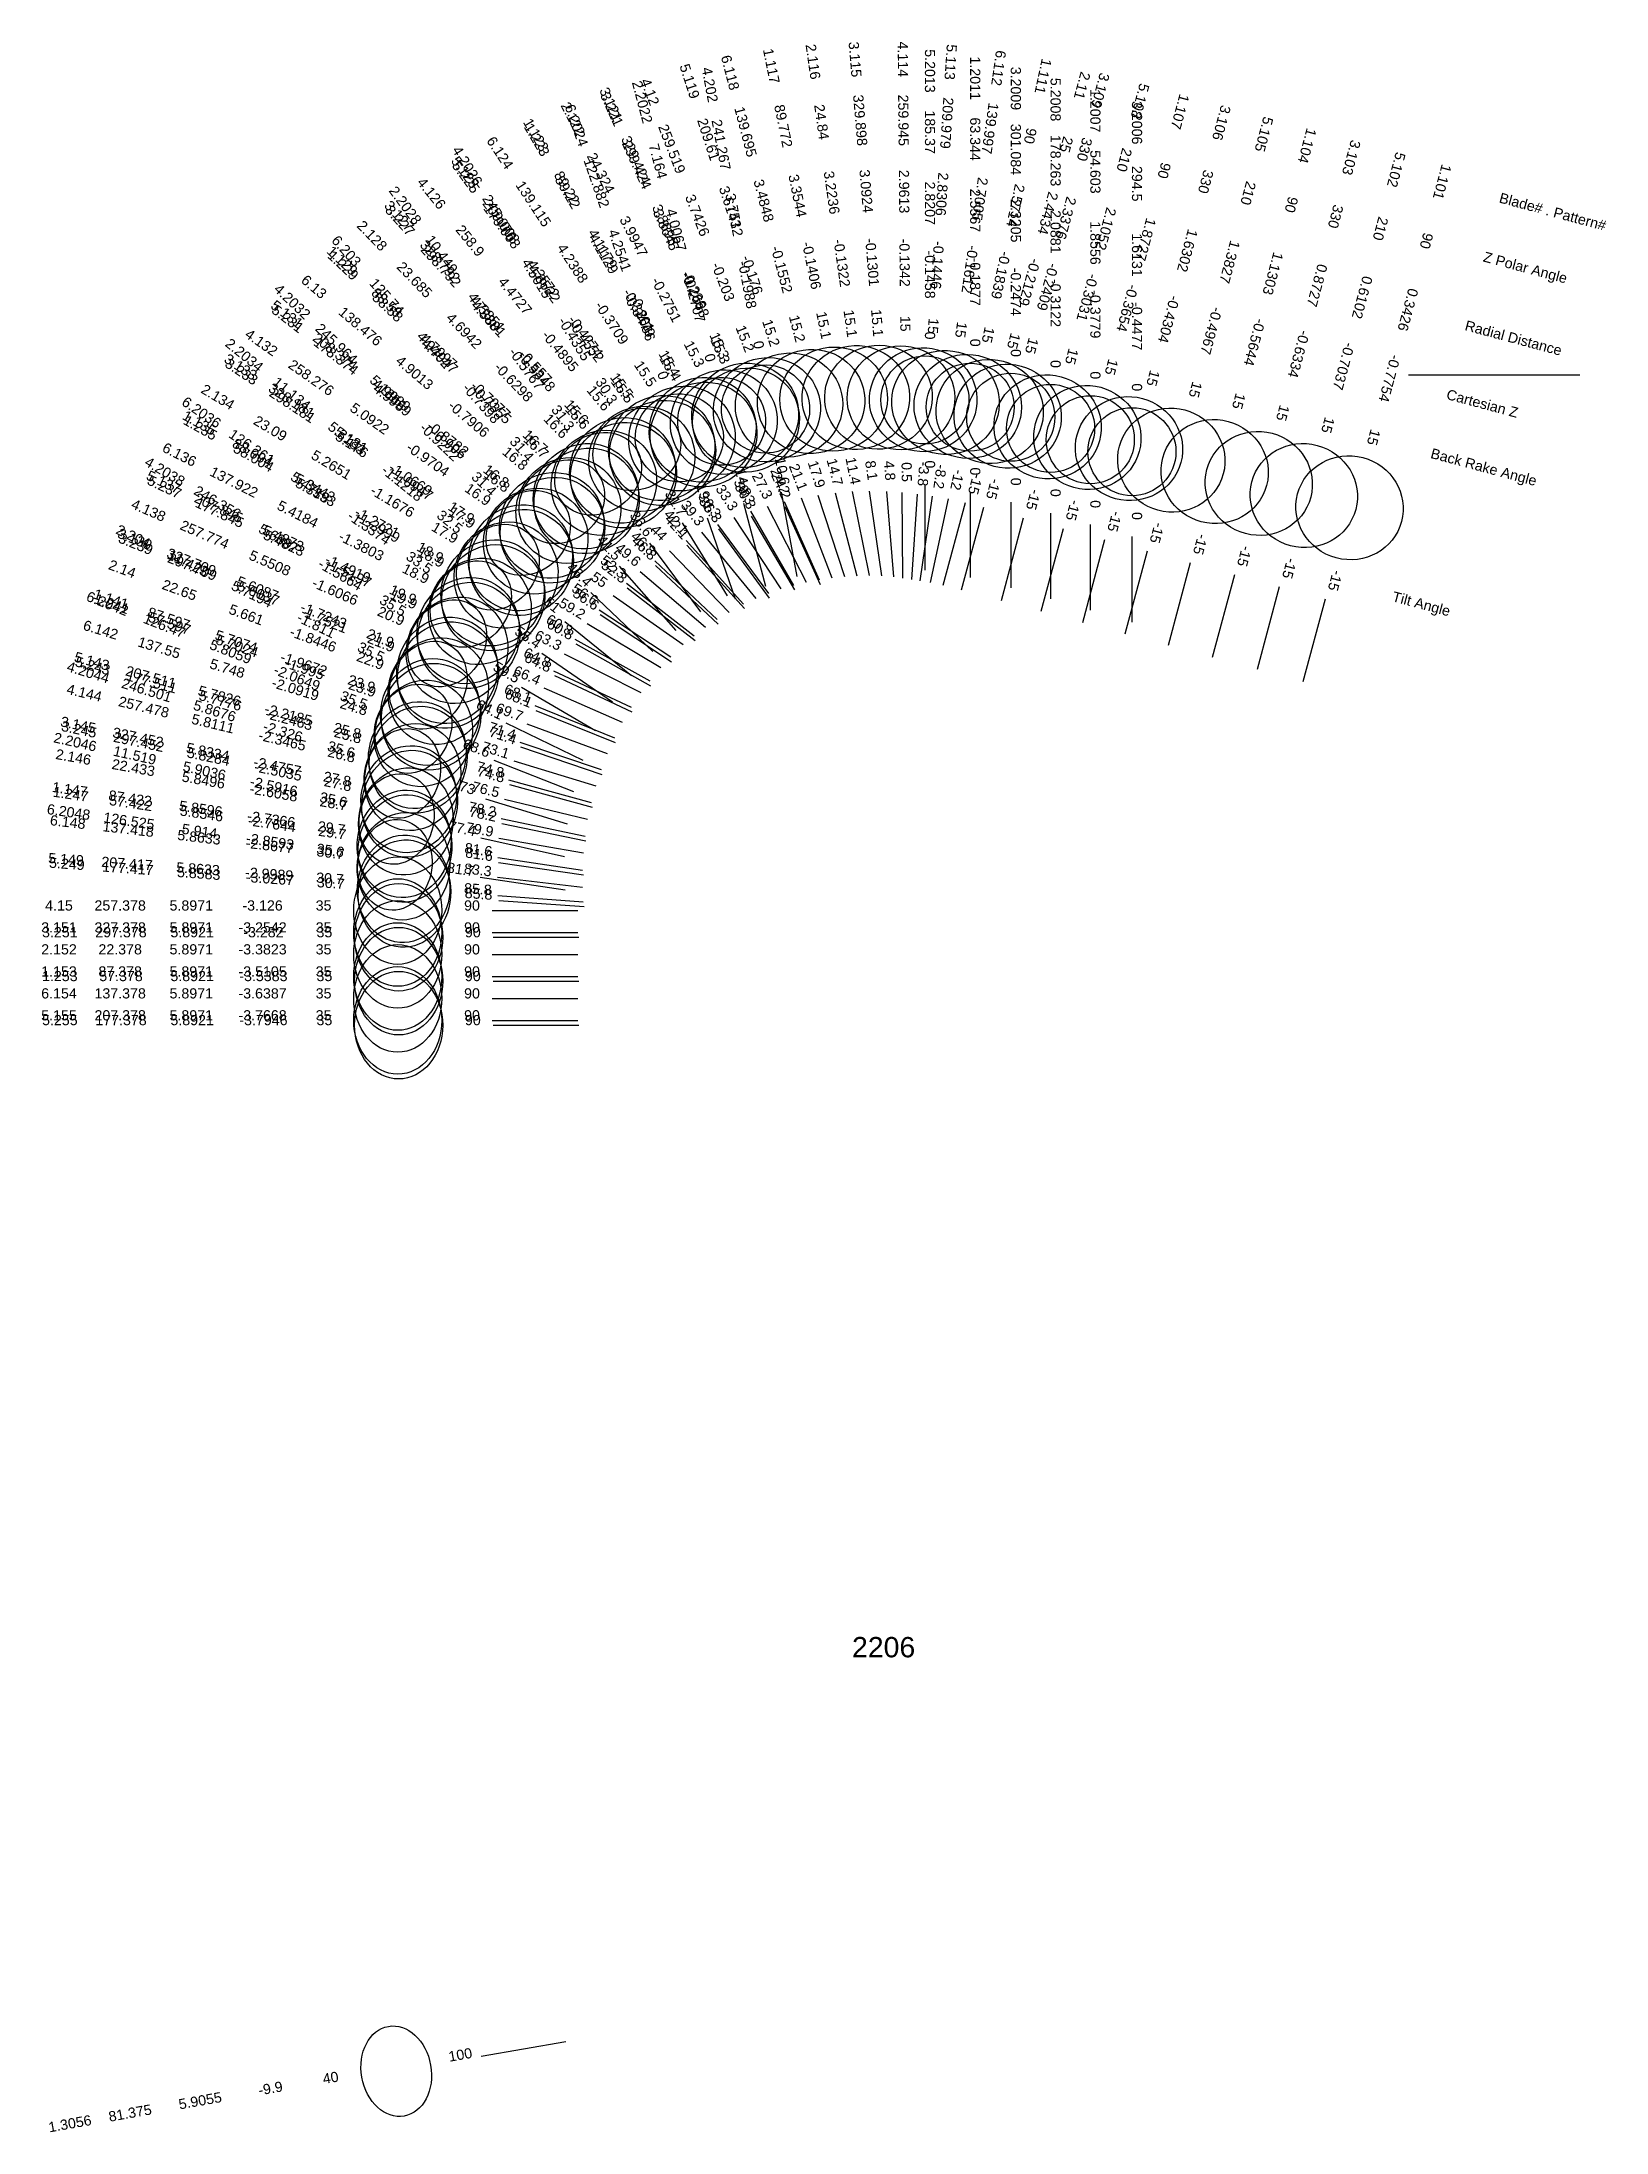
# Model space of a CAD drawing. Header units: inches. Extents: x 28 to 37.2, y 7.7 to 19.9.
import ezdxf
from ezdxf.enums import TextEntityAlignment as Align

# ---------------------------------------------------------------- set-up
doc = ezdxf.new("R2010")
doc.units = ezdxf.units.IN
doc.header["$MEASUREMENT"] = 0
for name, color, linetype, true_color in [('Blade_1', 30, 'Continuous', 0xff7f00), ('Blade_2', 7, 'Continuous', 0xcccc00), ('Blade_3', 7, 'Continuous', 0x00cc00), ('Blade_4', 7, 'Continuous', 0x00cccc), ('Blade_5', 7, 'Continuous', 0x0066cc), ('Blade_6', 190, 'Continuous', 0x7f00ff)]:
    doc.layers.add(name, color=color, linetype=linetype, true_color=true_color)
doc.styles.get("Standard").update_dxf_attribs({"font": 'arial.ttf'})

msp = doc.modelspace()

# ---------------------------------------------------------------- linework, layer by layer
msp.add_line((36, 18), (37, 18))
at = {"layer": 'Blade_1'}
for p, q in [((32.161, 17.204), (32.413, 16.772)), ((32.755, 17.319), (32.854, 16.829)), ((33.314, 17.277), (33.21, 16.788)), ((33.443, 17.318), (33.443, 16.818)), ((32.166, 17.176), (32.418, 16.745)), ((33.985, 17.102), (33.855, 16.619)), ((34.144, 17.128), (34.144, 16.628)), ((31.602, 16.915), (31.967, 16.573)), ((31.607, 16.887), (31.972, 16.545)), ((34.727, 16.903), (34.598, 16.42)), ((35.515, 16.692), (35.385, 16.209)), ((31.137, 16.458), (31.573, 16.214)), ((31.142, 16.431), (31.578, 16.186)), ((30.815, 15.857), (31.289, 15.697)), ((30.82, 15.829), (31.294, 15.669)), ((30.686, 15.183), (31.181, 15.11)), ((30.691, 15.155), (31.186, 15.082)), ((30.654, 14.489), (31.154, 14.489)), ((30.659, 14.462), (31.159, 14.462)), ((30.59, 8.187), (31.083, 8.274))]:
    msp.add_line(p, q, dxfattribs=at)
for centre, major_axis, ratio in [((32.646, 17.859), (0.308, 0.062), 0.96541), ((33.429, 17.816), (0.307, -0.065), 0.965926), ((33.443, 17.812), (0.257, 0), 1), ((31.882, 17.68), (0.271, 0.159), 0.964104), ((31.887, 17.652), (0.271, 0.159), 0.964104), ((34.127, 17.635), (0.303, -0.081), 0.965926), ((34.144, 17.622), (0.257, 0), 1), ((34.87, 17.436), (0.303, -0.081), 0.965926), ((31.2, 17.292), (0.215, 0.229), 0.957824), ((31.205, 17.265), (0.215, 0.229), 0.957824), ((35.657, 17.225), (0.303, -0.081), 0.965926), ((30.656, 16.728), (0.153, 0.274), 0.94611), ((30.661, 16.7), (0.153, 0.274), 0.94611), ((30.293, 16.033), (0.1, 0.298), 0.914606), ((30.298, 16.005), (0.1, 0.298), 0.914606), ((30.14, 15.263), (0.046, 0.311), 0.868547), ((30.145, 15.236), (0.046, 0.311), 0.868547), ((30.103, 14.489), (0, 0.314), 0.819152), ((30.108, 14.462), (0, 0.314), 0.819152), ((30.094, 8.1), (-0.046, 0.262), 0.766045)]:
    msp.add_ellipse(centre, major_axis=major_axis, ratio=ratio, dxfattribs=at)
at = {"layer": 'Blade_2'}
for p, q in [((32.12, 17.251), (32.248, 16.768)), ((32.258, 17.235), (32.487, 16.79)), ((32.854, 17.322), (32.925, 16.827)), ((33.414, 17.254), (33.284, 16.771)), ((31.572, 17.019), (31.869, 16.617)), ((31.689, 16.974), (32.036, 16.614)), ((31.078, 16.561), (31.466, 16.246)), ((31.208, 16.55), (31.638, 16.293)), ((30.734, 15.969), (31.183, 15.751)), ((30.856, 15.964), (31.325, 15.791)), ((30.588, 15.299), (31.076, 15.19)), ((30.693, 15.297), (31.186, 15.21)), ((30.654, 14.618), (31.154, 14.618))]:
    msp.add_line(p, q, dxfattribs=at)
for centre, major_axis, ratio in [((32.776, 17.868), (0.311, 0.044), 0.965566), ((32.005, 17.725), (0.279, 0.144), 0.964355), ((33.557, 17.787), (0.303, -0.081), 0.965926), ((31.993, 17.729), (0.248, 0.066), 1), ((31.306, 17.37), (0.226, 0.218), 0.9581), ((31.272, 17.423), (0.214, 0.158), 0.854348), ((30.735, 16.832), (0.161, 0.27), 0.951571), ((30.687, 16.878), (0.167, 0.207), 0.843851), ((30.339, 16.155), (0.109, 0.295), 0.921389), ((30.281, 16.189), (0.116, 0.239), 0.814033), ((30.15, 15.394), (0.055, 0.309), 0.876847), ((30.096, 15.408), (0.058, 0.26), 0.813493), ((30.103, 14.618), (0, 0.314), 0.819152)]:
    msp.add_ellipse(centre, major_axis=major_axis, ratio=ratio, dxfattribs=at)
at = {"layer": 'Blade_3'}
for p, q in [((32.357, 17.261), (32.562, 16.805)), ((32.362, 17.233), (32.567, 16.777)), ((32.954, 17.32), (32.996, 16.822)), ((33.52, 17.226), (33.39, 16.743)), ((33.68, 17.258), (33.68, 16.758)), ((31.785, 17.034), (32.121, 16.663)), ((31.79, 17.006), (32.126, 16.636)), ((34.227, 17.037), (34.098, 16.554)), ((34.387, 17.058), (34.387, 16.558)), ((34.985, 16.834), (34.855, 16.351)), ((31.279, 16.629), (31.696, 16.354)), ((31.284, 16.601), (31.701, 16.326)), ((30.903, 16.07), (31.367, 15.883)), ((30.908, 16.042), (31.372, 15.855)), ((30.706, 15.411), (31.196, 15.309)), ((30.711, 15.383), (31.201, 15.281)), ((30.654, 14.746), (31.154, 14.746)), ((30.659, 14.718), (31.159, 14.718))]:
    msp.add_line(p, q, dxfattribs=at)
for centre, major_axis, ratio in [((32.908, 17.87), (0.313, 0.026), 0.965698), ((32.13, 17.764), (0.286, 0.129), 0.964596), ((32.135, 17.736), (0.286, 0.129), 0.964596), ((33.662, 17.759), (0.303, -0.081), 0.965926), ((33.68, 17.753), (0.257, 0), 1), ((34.37, 17.57), (0.303, -0.081), 0.965926), ((31.415, 17.443), (0.233, 0.211), 0.963027), ((31.42, 17.415), (0.233, 0.211), 0.963027), ((34.387, 17.552), (0.257, 0), 1), ((35.127, 17.367), (0.303, -0.081), 0.965926), ((30.819, 16.933), (0.173, 0.262), 0.95182), ((30.824, 16.905), (0.173, 0.262), 0.95182), ((30.391, 16.276), (0.117, 0.291), 0.927914), ((30.396, 16.248), (0.117, 0.291), 0.927914), ((30.167, 15.524), (0.064, 0.307), 0.884902), ((30.172, 15.497), (0.064, 0.307), 0.884902), ((30.103, 14.746), (0, 0.314), 0.819152), ((30.108, 14.718), (0, 0.314), 0.819152)]:
    msp.add_ellipse(centre, major_axis=major_axis, ratio=ratio, dxfattribs=at)
at = {"layer": 'Blade_4'}
for p, q in [((32.34, 17.315), (32.432, 16.824)), ((32.456, 17.282), (32.636, 16.816)), ((33.044, 17.314), (33.048, 16.814)), ((31.763, 17.136), (32.026, 16.711)), ((31.876, 17.083), (32.193, 16.696)), ((31.229, 16.731), (31.592, 16.386)), ((31.359, 16.713), (31.769, 16.426)), ((30.825, 16.178), (31.256, 15.925)), ((30.955, 16.173), (31.413, 15.973)), ((30.614, 15.527), (31.092, 15.381)), ((30.725, 15.524), (31.211, 15.407)), ((30.654, 14.874), (31.154, 14.874))]:
    msp.add_line(p, q, dxfattribs=at)
for centre, major_axis, ratio in [((32.257, 17.797), (0.293, 0.113), 0.964823), ((32.249, 17.801), (0.253, 0.047), 1), ((33.039, 17.866), (0.314, 0.003), 0.965803), ((31.527, 17.51), (0.243, 0.199), 0.963303), ((31.498, 17.565), (0.226, 0.14), 0.863674), ((30.908, 17.03), (0.18, 0.257), 0.957013), ((30.864, 17.078), (0.183, 0.193), 0.853379), ((30.449, 16.393), (0.125, 0.288), 0.934172), ((30.391, 16.434), (0.135, 0.229), 0.814339), ((30.189, 15.653), (0.074, 0.305), 0.892707), ((30.132, 15.674), (0.078, 0.254), 0.813604), ((30.103, 14.874), (0, 0.314), 0.819152)]:
    msp.add_ellipse(centre, major_axis=major_axis, ratio=ratio, dxfattribs=at)
at = {"layer": 'Blade_5'}
for p, q in [((33.179, 17.36), (33.179, 16.86)), ((32.555, 17.299), (32.709, 16.823)), ((33.133, 17.305), (33.1, 16.806)), ((31.969, 17.128), (32.266, 16.725)), ((31.974, 17.101), (32.271, 16.698)), ((33.752, 17.164), (33.623, 16.681)), ((33.912, 17.193), (33.912, 16.693)), ((34.475, 16.971), (34.345, 16.488)), ((31.437, 16.784), (31.833, 16.478)), ((31.442, 16.757), (31.838, 16.451)), ((35.247, 16.764), (35.118, 16.281)), ((31.012, 16.274), (31.464, 16.061)), ((31.017, 16.246), (31.469, 16.033)), ((30.749, 15.636), (31.232, 15.505)), ((30.754, 15.609), (31.237, 15.477)), ((30.687, 14.961), (31.185, 14.925)), ((30.692, 14.933), (31.19, 14.897)), ((30.654, 14.233), (31.154, 14.233)), ((30.659, 14.205), (31.159, 14.205))]:
    msp.add_line(p, q, dxfattribs=at)
for centre, major_axis, ratio in [((32.386, 17.824), (0.299, 0.096), 0.965037), ((33.169, 17.855), (0.313, -0.021), 0.965878), ((33.179, 17.854), (0.257, 0), 1), ((33.895, 17.697), (0.303, -0.081), 0.965926), ((33.912, 17.688), (0.257, 0), 1), ((31.643, 17.573), (0.253, 0.186), 0.963575), ((31.648, 17.545), (0.253, 0.186), 0.963575), ((34.617, 17.503), (0.303, -0.081), 0.965926), ((35.39, 17.296), (0.303, -0.081), 0.965926), ((31.001, 17.122), (0.192, 0.248), 0.957278), ((31.006, 17.094), (0.192, 0.248), 0.957278), ((30.513, 16.508), (0.133, 0.284), 0.940163), ((30.518, 16.48), (0.133, 0.284), 0.940163), ((30.217, 15.781), (0.083, 0.303), 0.900261), ((30.222, 15.754), (0.083, 0.303), 0.900261), ((30.137, 15.001), (0.023, 0.313), 0.859999), ((30.142, 14.973), (0.023, 0.313), 0.859999), ((30.103, 14.233), (0, 0.314), 0.819152), ((30.108, 14.205), (0, 0.314), 0.819152)]:
    msp.add_ellipse(centre, major_axis=major_axis, ratio=ratio, dxfattribs=at)
at = {"layer": 'Blade_6'}
for p, q in [((32.655, 17.311), (32.782, 16.828)), ((33.221, 17.293), (33.15, 16.798)), ((31.908, 17.166), (32.071, 16.694)), ((32.064, 17.168), (32.339, 16.751)), ((31.394, 16.883), (31.725, 16.509)), ((31.518, 16.852), (31.899, 16.527)), ((30.943, 16.377), (31.355, 16.093)), ((31.074, 16.372), (31.521, 16.147)), ((30.663, 15.751), (31.128, 15.569)), ((30.78, 15.747), (31.258, 15.602)), ((30.584, 15.068), (31.079, 14.995)), ((30.684, 15.068), (31.181, 15.01)), ((30.654, 14.361), (31.154, 14.361))]:
    msp.add_line(p, q, dxfattribs=at)
for centre, major_axis, ratio in [((32.515, 17.845), (0.304, 0.08), 0.965233), ((33.299, 17.839), (0.311, -0.045), 0.965919), ((31.761, 17.629), (0.262, 0.173), 0.963843), ((31.746, 17.633), (0.243, 0.084), 1), ((31.099, 17.209), (0.204, 0.239), 0.95755), ((31.06, 17.26), (0.199, 0.176), 0.853857), ((30.582, 16.62), (0.141, 0.28), 0.945883), ((30.529, 16.663), (0.151, 0.219), 0.834108), ((30.252, 15.908), (0.091, 0.3), 0.907562), ((30.194, 15.935), (0.097, 0.248), 0.813787), ((30.137, 15.132), (0.036, 0.312), 0.859999), ((30.086, 15.141), (0.038, 0.263), 0.813452), ((30.103, 14.361), (0, 0.314), 0.819152)]:
    msp.add_ellipse(centre, major_axis=major_axis, ratio=ratio, dxfattribs=at)

# ---------------------------------------------------------------- texts
for s, height, p in [('Blade# . Pattern#', 0.05937, (36.533, 19.036)), ('Z Polar Angle', 0.05937, (36.44, 18.692)), ('Radial Distance', 0.05937, (36.333, 18.291)), ('Cartesian Z', 0.05937, (36.225, 17.889)), ('Back Rake Angle', 0.05937, (36.133, 17.545)), ('Tilt Angle', 0.0594, (35.909, 16.709))]:
    msp.add_text(s, height=height, rotation=345).set_placement(p, align=Align.MIDDLE_LEFT)
msp.add_text('2206', height=0.1187).set_placement((32.938, 10.575), align=Align.MIDDLE_CENTER)
at = {"layer": 'Blade_1'}
for s, rotation, p in [('1.117', 281.4373, (32.254, 19.797)), ('1.2011', 270, (33.443, 19.732)), ('1.111', 258, (33.84, 19.749)), ('1.2007', 270, (34.144, 19.542)), ('89.772', 281.4373, (32.324, 19.447)), ('1.107', 255, (34.639, 19.544)), ('1.123', 300.3393, (30.884, 19.386)), ('1.223', 300.3393, (30.889, 19.358)), ('63.344', 270, (33.443, 19.376)), ('90', 258, (33.765, 19.401)), ('1.104', 255, (35.381, 19.345)), ('54.603', 270, (34.144, 19.185)), ('89.22', 300.3393, (31.064, 19.078)), ('59.22', 300.3393, (31.069, 19.051)), ('3.3544', 281.4373, (32.407, 19.04)), ('90', 255, (34.547, 19.2)), ('1.101', 255, (36.169, 19.134)), ('2.5567', 270, (33.443, 18.96)), ('2.5714', 258, (33.679, 18.994)), ('90', 255, (35.289, 19.001)), ('1.8727', 255, (34.439, 18.798)), ('4.1179', 300.3393, (31.274, 18.72)), ('4.1129', 300.3393, (31.279, 18.692)), ('1.8556', 270, (34.144, 18.77)), ('90', 255, (36.077, 18.79)), ('1.129', 316.8003, (29.759, 18.645)), ('1.229', 316.8003, (29.764, 18.618)), ('-0.1406', 281.4373, (32.489, 18.633)), ('-0.1877', 270, (33.443, 18.544)), ('-0.1839', 258, (33.593, 18.588)), ('1.1303', 255, (35.181, 18.599)), ('88.58', 316.8003, (30.019, 18.401)), ('58.58', 316.8003, (30.024, 18.374)), ('-0.3201', 300.3393, (31.484, 18.361)), ('-0.3479', 300.3393, (31.489, 18.333)), ('-0.3779', 270, (34.144, 18.354)), ('-0.3654', 255, (34.332, 18.397)), ('0.3426', 255, (35.969, 18.388)), ('15.1', 281.4373, (32.56, 18.284)), ('-0.5644', 255, (35.074, 18.198)), ('4.7997', 316.8003, (30.322, 18.117)), ('4.7947', 316.8003, (30.327, 18.089)), ('0', 270, (33.443, 18.188)), ('15', 258, (33.519, 18.239)), ('15.4', 300.3393, (31.663, 18.053)), ('15.4', 300.3393, (31.668, 18.026)), ('15', 255, (34.239, 18.053)), ('-0.7754', 255, (35.862, 17.987)), ('-0.7077', 316.8003, (30.625, 17.832)), ('0', 270, (34.144, 17.998)), ('-0.7355', 316.8003, (30.63, 17.805)), ('15', 255, (34.982, 17.854)), ('1.135', 330.7517, (28.931, 17.694)), ('1.235', 330.7517, (28.936, 17.666)), ('88.004', 330.7517, (29.242, 17.52)), ('58.004', 330.7517, (29.247, 17.492)), ('16.7', 316.8003, (30.885, 17.589)), ('16.7', 316.8003, (30.89, 17.561)), ('15', 255, (35.769, 17.643)), ('11.4', 281.4373, (32.731, 17.435)), ('0', 270, (33.443, 17.437)), ('5.3443', 330.7517, (29.605, 17.316)), ('5.3393', 330.7517, (29.61, 17.289)), ('30.3', 300.3393, (32.101, 17.306)), ('30.3', 300.3393, (32.106, 17.279)), ('-12', 258, (33.339, 17.393)), ('-1.2721', 330.7517, (29.967, 17.113)), ('-15', 255, (34.015, 17.217)), ('0', 270, (34.144, 17.246)), ('-1.2999', 330.7517, (29.972, 17.086)), ('18.9', 330.7517, (30.278, 16.939)), ('18.9', 330.7517, (30.283, 16.912)), ('46.8', 316.8003, (31.516, 16.996)), ('46.8', 316.8003, (31.521, 16.968)), ('-15', 255, (34.758, 17.018)), ('-15', 255, (35.545, 16.807)), ('1.141', 341.3826, (28.42, 16.664)), ('1.241', 341.3826, (28.425, 16.636)), ('87.597', 341.3826, (28.757, 16.55)), ('57.597', 341.3826, (28.762, 16.522)), ('60.8', 330.7517, (31.033, 16.516)), ('5.7074', 341.3826, (29.151, 16.417)), ('5.7024', 341.3826, (29.156, 16.39)), ('60.8', 330.7517, (31.038, 16.489)), ('-1.9672', 341.3826, (29.545, 16.285)), ('-1.995', 341.3826, (29.55, 16.257)), ('23.9', 341.3826, (29.882, 16.171)), ('23.9', 341.3826, (29.887, 16.143)), ('71.4', 341.3826, (30.703, 15.895)), ('71.4', 341.3826, (30.708, 15.867)), ('1.147', 351.6112, (28.185, 15.552)), ('1.247', 351.6112, (28.19, 15.524)), ('87.422', 351.6112, (28.537, 15.5)), ('57.422', 351.6112, (28.542, 15.472)), ('5.8596', 351.6112, (28.949, 15.439)), ('5.8546', 351.6112, (28.954, 15.411)), ('-2.7366', 351.6112, (29.36, 15.378)), ('-2.7644', 351.6112, (29.365, 15.351)), ('29.7', 351.6112, (29.712, 15.327)), ('29.7', 351.6112, (29.717, 15.299)), ('81.6', 351.6112, (30.569, 15.2)), ('81.6', 351.6112, (30.574, 15.173)), ('1.153', 360, (28.126, 14.489)), ('1.253', 360, (28.131, 14.462)), ('87.378', 360, (28.483, 14.489)), ('57.378', 360, (28.488, 14.462)), ('5.8971', 360, (28.898, 14.489)), ('5.8921', 360, (28.903, 14.462)), ('-3.5105', 360, (29.314, 14.489)), ('-3.5383', 360, (29.319, 14.462)), ('35', 360, (29.67, 14.489)), ('35', 360, (29.675, 14.462)), ('90', 360, (30.536, 14.489)), ('90', 360, (30.541, 14.462)), ('100', 10, (30.473, 8.167)), ('40', 10, (29.716, 8.033)), ('5.9055', 10, (28.955, 7.899)), ('-9.9', 10, (29.365, 7.971)), ('1.3056', 10, (28.195, 7.765)), ('81.375', 10, (28.546, 7.827))]:
    msp.add_text(s, height=0.0594, rotation=rotation, dxfattribs=at).set_placement(p, align=Align.CENTER)
at = {"layer": 'Blade_2'}
for s, rotation, p in [('2.116', 278.1382, (32.497, 19.824)), ('2.11', 255, (34.068, 19.696)), ('2.2022', 284.85, (31.501, 19.585)), ('2.122', 297.291, (31.099, 19.481)), ('24.84', 278.1382, (32.547, 19.472)), ('24.324', 297.291, (31.262, 19.165)), ('7.164', 284.85, (31.593, 19.24)), ('25', 255, (33.976, 19.352)), ('3.2236', 278.1382, (32.606, 19.06)), ('2.2028', 306.5504, (30.123, 18.972)), ('2.4434', 255, (33.868, 18.951)), ('3.9947', 297.291, (31.453, 18.795)), ('4.0067', 284.85, (31.699, 18.839)), ('2.128', 314.0138, (29.932, 18.792)), ('10.449', 306.5504, (30.335, 18.686)), ('-0.1322', 278.1382, (32.665, 18.649)), ('-0.2129', 255, (33.761, 18.549)), ('23.685', 314.0138, (30.18, 18.535)), ('-0.2751', 297.291, (31.644, 18.426)), ('-0.2707', 284.85, (31.806, 18.437)), ('4.7283', 306.5504, (30.583, 18.352)), ('4.6942', 314.0138, (30.469, 18.237)), ('15.1', 278.1382, (32.715, 18.296)), ('2.2034', 320.9725, (29.189, 18.093)), ('15.3', 297.291, (31.807, 18.109)), ('15', 255, (33.669, 18.205)), ('-0.5767', 306.5504, (30.83, 18.019)), ('0', 284.85, (31.897, 18.093)), ('2.134', 329.1588, (29.038, 17.846)), ('11.134', 320.9725, (29.465, 17.868)), ('-0.6298', 314.0138, (30.758, 17.938)), ('31.3', 306.5504, (31.043, 17.732)), ('23.09', 329.1588, (29.344, 17.663)), ('5.3133', 320.9725, (29.788, 17.607)), ('16.6', 314.0138, (31.005, 17.681)), ('5.2651', 329.1588, (29.701, 17.45)), ('-1.1218', 320.9725, (30.111, 17.345)), ('14.8', 284.85, (32.09, 17.366)), ('8.1', 278.1382, (32.838, 17.439)), ('-1.1676', 329.1588, (30.057, 17.237)), ('27.3', 297.291, (32.204, 17.34)), ('-15', 255, (33.445, 17.369)), ('32.5', 320.9725, (30.388, 17.12)), ('36.6', 306.5504, (31.501, 17.114)), ('2.204', 334.1103, (28.546, 17.031)), ('17.9', 329.1588, (30.363, 17.054)), ('44', 314.0138, (31.606, 17.059)), ('11.423', 334.1103, (28.866, 16.875)), ('2.14', 339.7215, (28.485, 16.84)), ('22.65', 339.7215, (28.819, 16.717)), ('5.7194', 334.1103, (29.24, 16.694)), ('5.661', 339.7215, (29.209, 16.573)), ('-1.811', 334.1103, (29.614, 16.513)), ('51', 320.9725, (30.986, 16.636)), ('59.2', 329.1588, (31.106, 16.611)), ('-1.8446', 339.7215, (29.599, 16.429)), ('22.9', 339.7215, (29.933, 16.305)), ('35.5', 334.1103, (29.934, 16.357)), ('64.1', 334.1103, (30.627, 16.021)), ('69.7', 339.7215, (30.745, 16.005)), ('2.2046', 347.4007, (28.214, 15.829)), ('2.146', 349.8875, (28.205, 15.741)), ('22.433', 349.8875, (28.555, 15.679)), ('11.519', 347.4007, (28.562, 15.751)), ('5.9036', 347.4007, (28.968, 15.661)), ('5.8496', 349.8875, (28.964, 15.606)), ('-2.5916', 347.4007, (29.373, 15.57)), ('-2.6058', 349.8875, (29.374, 15.533)), ('35.6', 347.4007, (29.721, 15.492)), ('28.7', 349.8875, (29.724, 15.47)), ('77.4', 347.4007, (30.472, 15.324)), ('79.9', 349.8875, (30.576, 15.318)), ('2.152', 360, (28.126, 14.618)), ('22.378', 360, (28.483, 14.618)), ('5.8971', 360, (28.898, 14.618)), ('-3.3823', 360, (29.314, 14.618)), ('35', 360, (29.67, 14.618)), ('90', 360, (30.536, 14.618))]:
    msp.add_text(s, height=0.0594, rotation=rotation, dxfattribs=at).set_placement(p, align=Align.CENTER)
at = {"layer": 'Blade_3'}
for s, rotation, p in [('3.115', 274.796, (32.742, 19.839)), ('3.2009', 270, (33.68, 19.672)), ('3.121', 294.203, (31.32, 19.567)), ('3.221', 294.203, (31.325, 19.539)), ('3.109', 255, (34.174, 19.668)), ('329.898', 274.796, (32.772, 19.484)), ('3.2006', 270, (34.387, 19.472)), ('3.106', 255, (34.881, 19.479)), ('301.084', 270, (33.68, 19.316)), ('329.424', 294.203, (31.466, 19.242)), ('299.424', 294.203, (31.471, 19.214)), ('330', 255, (34.082, 19.324)), ('3.103', 255, (35.639, 19.276)), ('3.0924', 274.796, (32.807, 19.07)), ('294.5', 270, (34.387, 19.116)), ('330', 255, (34.789, 19.135)), ('2.3376', 255, (33.974, 18.923)), ('3.127', 312.1497, (30.089, 18.908)), ('3.227', 312.1497, (30.094, 18.881)), ('3.8695', 294.203, (31.637, 18.863)), ('3.8645', 294.203, (31.642, 18.835)), ('2.3205', 270, (33.68, 18.9)), ('330', 255, (35.547, 18.932)), ('-0.1301', 274.796, (32.842, 18.656)), ('1.6131', 270, (34.387, 18.7)), ('1.6302', 255, (34.682, 18.733)), ('328.792', 312.1497, (30.328, 18.644)), ('298.792', 312.1497, (30.333, 18.616)), ('-0.2638', 294.203, (31.812, 18.456)), ('-0.236', 294.203, (31.807, 18.484)), ('-0.2474', 270, (33.68, 18.485)), ('-0.2409', 255, (33.867, 18.521)), ('0.8727', 255, (35.439, 18.53)), ('4.5851', 312.1497, (30.606, 18.336)), ('-0.4304', 255, (34.574, 18.332)), ('4.5801', 312.1497, (30.611, 18.308)), ('15.1', 274.796, (32.871, 18.301)), ('-0.4477', 270, (34.387, 18.284)), ('15.3', 294.203, (31.953, 18.159)), ('15.3', 294.203, (31.958, 18.131)), ('15', 255, (33.774, 18.177)), ('-0.6334', 255, (35.332, 18.129)), ('3.133', 326.5674, (29.17, 18.022)), ('3.233', 326.5674, (29.175, 17.994)), ('-0.5848', 312.1497, (30.89, 18)), ('-0.557', 312.1497, (30.885, 18.028)), ('0', 270, (33.68, 18.128)), ('328.181', 326.5674, (29.467, 17.826)), ('0', 270, (34.387, 17.928)), ('15', 255, (34.482, 17.988)), ('298.181', 326.5674, (29.472, 17.798)), ('15.6', 312.1497, (31.124, 17.764)), ('15.6', 312.1497, (31.129, 17.736)), ('15', 255, (35.239, 17.785)), ('5.181', 326.5674, (29.814, 17.597)), ('5.176', 326.5674, (29.819, 17.569)), ('-1.0669', 326.5674, (30.161, 17.368)), ('24.2', 294.203, (32.308, 17.369)), ('4.8', 274.796, (32.944, 17.439)), ('-1.0947', 326.5674, (30.166, 17.34)), ('24.2', 294.203, (32.313, 17.342)), ('-15', 255, (33.55, 17.341)), ('0', 270, (33.68, 17.377)), ('17.9', 326.5674, (30.458, 17.172)), ('17.9', 326.5674, (30.463, 17.144)), ('3.139', 338.0736, (28.558, 17.014)), ('42.1', 312.1497, (31.705, 17.122)), ('42.1', 312.1497, (31.71, 17.094)), ('-15', 255, (34.258, 17.152)), ('0', 270, (34.387, 17.177)), ('3.239', 338.0736, (28.563, 16.986)), ('327.709', 338.0736, (28.888, 16.881)), ('297.709', 338.0736, (28.893, 16.853)), ('-15', 255, (35.015, 16.949)), ('5.6087', 338.0736, (29.274, 16.726)), ('5.6037', 338.0736, (29.279, 16.698)), ('56.6', 326.5674, (31.18, 16.695)), ('56.6', 326.5674, (31.185, 16.667)), ('-1.7243', 338.0736, (29.659, 16.57)), ('-1.7521', 338.0736, (29.664, 16.543)), ('21.9', 338.0736, (29.99, 16.437)), ('21.9', 338.0736, (29.995, 16.41)), ('68.1', 338.0736, (30.793, 16.114)), ('68.1', 338.0736, (30.798, 16.086)), ('3.145', 348.1705, (28.232, 15.929)), ('3.245', 348.1705, (28.237, 15.902)), ('327.452', 348.1705, (28.581, 15.856)), ('297.452', 348.1705, (28.586, 15.829)), ('5.8334', 348.1705, (28.988, 15.771)), ('5.8284', 348.1705, (28.993, 15.743)), ('-2.4757', 348.1705, (29.394, 15.686)), ('-2.5035', 348.1705, (29.399, 15.658)), ('27.8', 348.1705, (29.743, 15.613)), ('27.8', 348.1705, (29.748, 15.585)), ('78.2', 348.1705, (30.59, 15.436)), ('78.2', 348.1705, (30.595, 15.408)), ('3.151', 360, (28.126, 14.746)), ('3.251', 360, (28.131, 14.718)), ('327.378', 360, (28.483, 14.746)), ('297.378', 360, (28.488, 14.718)), ('5.8971', 360, (28.898, 14.746)), ('5.8921', 360, (28.903, 14.718)), ('-3.2542', 360, (29.314, 14.746)), ('-3.282', 360, (29.319, 14.718)), ('35', 360, (29.67, 14.746)), ('35', 360, (29.675, 14.718)), ('90', 360, (30.536, 14.746)), ('90', 360, (30.541, 14.718))]:
    msp.add_text(s, height=0.0594, rotation=rotation, dxfattribs=at).set_placement(p, align=Align.CENTER)
at = {"layer": 'Blade_4'}
for s, rotation, p in [('4.114', 270.5234, (33.021, 19.842)), ('4.202', 280.61, (31.895, 19.688)), ('4.12', 291.0788, (31.547, 19.641)), ('259.945', 270.5234, (33.024, 19.486)), ('259.519', 291.0788, (31.675, 19.309)), ('241.267', 280.61, (31.961, 19.338)), ('4.2026', 301.7306, (30.484, 19.205)), ('2.9613', 270.5234, (33.028, 19.07)), ('4.126', 309.253, (30.277, 19.041)), ('245.076', 301.7306, (30.672, 18.902)), ('3.7426', 291.0788, (31.824, 18.921)), ('3.7512', 280.61, (32.037, 18.929)), ('258.9', 309.253, (30.502, 18.765)), ('-0.1342', 270.5234, (33.031, 18.655)), ('4.4727', 309.253, (30.765, 18.443)), ('4.5015', 301.7306, (30.89, 18.548)), ('-0.203', 291.0788, (31.974, 18.533)), ('-0.1988', 280.61, (32.114, 18.521)), ('4.2032', 316.4392, (29.467, 18.407)), ('-0.4355', 301.7306, (31.109, 18.195)), ('15', 270.5234, (33.035, 18.299)), ('4.132', 324.953, (29.29, 18.165)), ('245.964', 316.4392, (29.725, 18.161)), ('-0.4895', 309.253, (31.028, 18.121)), ('15.2', 291.0788, (32.102, 18.201)), ('0', 280.61, (32.18, 18.17)), ('258.276', 324.953, (29.581, 17.96)), ('5.1356', 316.4392, (30.026, 17.875)), ('30.3', 301.7306, (31.296, 17.892)), ('5.0922', 324.953, (29.922, 17.721)), ('15.6', 309.253, (31.253, 17.846)), ('-0.9222', 316.4392, (30.327, 17.588)), ('-0.9704', 324.953, (30.262, 17.483)), ('4.2038', 329.5386, (28.729, 17.411)), ('10.6', 280.61, (32.318, 17.432)), ('21.1', 291.0788, (32.413, 17.393)), ('0.5', 270.5234, (33.043, 17.433)), ('246.356', 329.5386, (29.036, 17.231)), ('16.9', 324.953, (30.554, 17.278)), ('31.4', 316.4392, (30.586, 17.343)), ('31.7', 301.7306, (31.701, 17.237)), ('4.138', 336.4488, (28.637, 17.183)), ('39.3', 309.253, (31.801, 17.175)), ('257.774', 336.4488, (28.964, 17.041)), ('5.6087', 329.5386, (29.394, 17.02)), ('5.5508', 336.4488, (29.345, 16.875)), ('-1.5664', 329.5386, (29.753, 16.809)), ('46.4', 316.4392, (31.143, 16.813)), ('55', 324.953, (31.262, 16.781)), ('-1.6066', 336.4488, (29.726, 16.709)), ('20.9', 336.4488, (30.052, 16.566)), ('35.5', 329.5386, (30.06, 16.629)), ('4.2044', 343.0471, (28.288, 16.236)), ('246.501', 343.0471, (28.629, 16.132)), ('59.5', 329.5386, (30.723, 16.239)), ('66.4', 336.4488, (30.846, 16.22)), ('4.144', 346.461, (28.267, 16.116)), ('257.478', 346.461, (28.614, 16.033)), ('5.8111', 346.461, (29.018, 15.936)), ('5.8676', 343.0471, (29.026, 16.011)), ('-2.3465', 346.461, (29.422, 15.838)), ('-2.326', 343.0471, (29.424, 15.89)), ('35.6', 343.0471, (29.764, 15.786)), ('26.8', 346.461, (29.768, 15.755)), ('73', 343.0471, (30.5, 15.562)), ('76.5', 346.461, (30.61, 15.552)), ('4.15', 360, (28.126, 14.874)), ('257.378', 360, (28.483, 14.874)), ('5.8971', 360, (28.898, 14.874)), ('-3.126', 360, (29.314, 14.874)), ('35', 360, (29.67, 14.874)), ('90', 360, (30.536, 14.874))]:
    msp.add_text(s, height=0.0594, rotation=rotation, dxfattribs=at).set_placement(p, align=Align.CENTER)
at = {"layer": 'Blade_5'}
for s, rotation, p in [('5.2013', 270, (33.179, 19.774)), ('5.113', 266.2013, (33.3, 19.828)), ('5.119', 287.8971, (31.778, 19.705)), ('5.2008', 270, (33.912, 19.607)), ('5.108', 255, (34.406, 19.606)), ('185.37', 270, (33.179, 19.417)), ('209.979', 266.2013, (33.277, 19.472)), ('209.61', 287.8971, (31.888, 19.366)), ('5.105', 255, (35.129, 19.412)), ('5.125', 306.3218, (30.472, 19.165)), ('178.263', 270, (33.912, 19.251)), ('210', 255, (34.314, 19.262)), ('5.102', 255, (35.901, 19.205)), ('5.225', 306.3218, (30.477, 19.137)), ('2.8306', 266.2013, (33.249, 19.057)), ('3.6143', 287.8971, (32.015, 18.97)), ('2.8207', 270, (33.179, 19.002)), ('210', 255, (35.037, 19.068)), ('209.008', 306.3218, (30.683, 18.878)), ('179.008', 306.3218, (30.688, 18.85)), ('2.0881', 270, (33.912, 18.835)), ('2.1052', 255, (34.207, 18.86)), ('210', 255, (35.809, 18.861)), ('-0.176', 287.8971, (32.143, 18.575)), ('-0.1458', 270, (33.179, 18.586)), ('-0.1446', 266.2013, (33.222, 18.643)), ('1.3827', 255, (34.929, 18.667)), ('4.3572', 306.3218, (30.929, 18.543)), ('4.3522', 306.3218, (30.934, 18.515)), ('-0.3122', 270, (33.912, 18.42)), ('-0.3031', 255, (34.099, 18.459)), ('0.6102', 255, (35.702, 18.46)), ('5.131', 322.271, (29.438, 18.331)), ('5.231', 322.271, (29.443, 18.304)), ('-0.4274', 306.3218, (31.175, 18.208)), ('-0.4552', 306.3218, (31.18, 18.181)), ('15.2', 287.8971, (32.253, 18.236)), ('15', 266.2013, (33.198, 18.287)), ('-0.4967', 255, (34.822, 18.265)), ('208.374', 322.271, (29.72, 18.113)), ('178.374', 322.271, (29.725, 18.086)), ('0', 270, (33.179, 18.23)), ('-0.7037', 255, (35.594, 18.058)), ('0', 270, (33.912, 18.064)), ('15', 255, (34.007, 18.115)), ('4.9989', 322.271, (30.048, 17.859)), ('4.9939', 322.271, (30.053, 17.831)), ('15.5', 306.3218, (31.386, 17.921)), ('15.5', 306.3218, (31.391, 17.894)), ('15', 255, (34.729, 17.921)), ('-0.8782', 322.271, (30.377, 17.605)), ('15', 255, (35.502, 17.714)), ('-0.906', 322.271, (30.382, 17.577)), ('16.8', 322.271, (30.659, 17.387)), ('17.9', 287.8971, (32.519, 17.412)), ('-3.8', 266.2013, (33.141, 17.424)), ('0', 270, (33.179, 17.478)), ('5.137', 334.8454, (28.724, 17.348)), ('5.237', 334.8454, (28.729, 17.32)), ('16.8', 322.271, (30.664, 17.359)), ('-15', 255, (33.783, 17.279)), ('0', 270, (33.912, 17.312)), ('207.845', 334.8454, (29.046, 17.197)), ('177.845', 334.8454, (29.051, 17.169)), ('36.3', 306.3218, (31.899, 17.224)), ('36.3', 306.3218, (31.904, 17.196)), ('5.4873', 334.8454, (29.422, 17.02)), ('5.4823', 334.8454, (29.427, 16.992)), ('-15', 255, (34.505, 17.085)), ('-1.4919', 334.8454, (29.799, 16.843)), ('-1.5197', 334.8454, (29.804, 16.816)), ('52.3', 322.271, (31.343, 16.857)), ('52.3', 322.271, (31.348, 16.829)), ('-15', 255, (35.278, 16.878)), ('19.9', 334.8454, (30.121, 16.692)), ('19.9', 334.8454, (30.126, 16.664)), ('5.143', 344.7502, (28.31, 16.301)), ('5.243', 344.7502, (28.315, 16.274)), ('64.8', 334.8454, (30.904, 16.324)), ('64.8', 334.8454, (30.909, 16.296)), ('207.511', 344.7502, (28.654, 16.208)), ('177.511', 344.7502, (28.659, 16.18)), ('5.7826', 344.7502, (29.055, 16.098)), ('5.7776', 344.7502, (29.06, 16.071)), ('-2.2185', 344.7502, (29.456, 15.989)), ('-2.2463', 344.7502, (29.461, 15.961)), ('25.8', 344.7502, (29.8, 15.895)), ('25.8', 344.7502, (29.805, 15.868)), ('74.8', 344.7502, (30.635, 15.668)), ('74.8', 344.7502, (30.64, 15.64)), ('5.149', 355.8426, (28.165, 15.144)), ('5.249', 355.8426, (28.17, 15.117)), ('207.417', 355.8426, (28.521, 15.119)), ('177.417', 355.8426, (28.526, 15.091)), ('5.8633', 355.8426, (28.935, 15.088)), ('5.8583', 355.8426, (28.94, 15.061)), ('-2.9989', 355.8426, (29.35, 15.058)), ('-3.0267', 355.8426, (29.355, 15.031)), ('30.7', 355.8426, (29.705, 15.032)), ('30.7', 355.8426, (29.71, 15.005)), ('85.8', 355.8426, (30.568, 14.97)), ('85.8', 355.8426, (30.573, 14.942)), ('5.155', 360, (28.126, 14.233)), ('207.378', 360, (28.483, 14.233)), ('5.8971', 360, (28.898, 14.233)), ('-3.7668', 360, (29.314, 14.233)), ('35', 360, (29.67, 14.233)), ('90', 360, (30.536, 14.233)), ('5.255', 360, (28.131, 14.205)), ('177.378', 360, (28.488, 14.205)), ('5.8921', 360, (28.903, 14.205)), ('-3.7946', 360, (29.319, 14.205)), ('35', 360, (29.675, 14.205)), ('90', 360, (30.541, 14.205))]:
    msp.add_text(s, height=0.0594, rotation=rotation, dxfattribs=at).set_placement(p, align=Align.CENTER)
at = {"layer": 'Blade_6'}
for s, rotation, p in [('6.112', 261.8268, (33.58, 19.795)), ('6.118', 284.6891, (32.014, 19.757)), ('6.2024', 289.09, (31.118, 19.447)), ('139.695', 284.6891, (32.104, 19.412)), ('139.997', 261.8268, (33.53, 19.443)), ('6.124', 303.3482, (30.675, 19.28)), ('122.882', 289.09, (31.235, 19.111)), ('139.115', 303.3482, (30.87, 18.983)), ('3.4848', 284.6891, (32.21, 19.01)), ('2.7005', 261.8268, (33.471, 19.031)), ('6.203', 311.5311, (29.781, 18.704)), ('4.2541', 289.09, (31.371, 18.718)), ('4.2388', 303.3482, (31.099, 18.635)), ('-0.1552', 284.6891, (32.315, 18.608)), ('-0.1612', 261.8268, (33.412, 18.62)), ('6.13', 319.5525, (29.595, 18.492)), ('125.74', 311.5311, (30.017, 18.437)), ('-0.3666', 289.09, (31.506, 18.325)), ('138.476', 319.5525, (29.866, 18.261)), ('-0.3709', 303.3482, (31.327, 18.288)), ('15.2', 284.6891, (32.405, 18.263)), ('15', 261.8268, (33.361, 18.267)), ('4.9402', 311.5311, (30.293, 18.126)), ('4.9013', 319.5525, (30.182, 17.991)), ('15.5', 303.3482, (31.523, 17.991)), ('-0.7398', 311.5311, (30.569, 17.815)), ('0', 289.09, (31.623, 17.988)), ('6.2036', 325.4351, (28.941, 17.757)), ('-0.7906', 319.5525, (30.498, 17.721)), ('6.136', 333.2728, (28.816, 17.509)), ('126.261', 325.4351, (29.234, 17.555)), ('16.8', 319.5525, (30.769, 17.49)), ('31.4', 311.5311, (30.805, 17.548)), ('137.922', 333.2728, (29.134, 17.348)), ('14.7', 284.6891, (32.625, 17.426)), ('-8.2', 261.8268, (33.238, 17.41)), ('5.4713', 325.4351, (29.576, 17.319)), ('19.1', 289.09, (31.869, 17.278)), ('33.3', 303.3482, (31.999, 17.268)), ('5.4184', 333.2728, (29.506, 17.161)), ('-1.3374', 325.4351, (29.919, 17.083)), ('-1.3803', 333.2728, (29.877, 16.975)), ('33.5', 325.4351, (30.212, 16.881)), ('41.5', 311.5311, (31.315, 16.972)), ('49.6', 319.5525, (31.428, 16.929)), ('18.9', 333.2728, (30.195, 16.814)), ('6.2042', 338.6086, (28.398, 16.638)), ('126.47', 338.6086, (28.73, 16.509)), ('6.142', 343.0595, (28.361, 16.484)), ('55.4', 325.4351, (30.846, 16.444)), ('63.3', 333.2728, (30.968, 16.425)), ('137.55', 343.0595, (28.702, 16.38)), ('5.8059', 338.6086, (29.117, 16.357)), ('5.748', 343.0595, (29.1, 16.259)), ('-2.0649', 338.6086, (29.504, 16.205)), ('-2.0919', 343.0595, (29.497, 16.138)), ('24.8', 343.0595, (29.838, 16.034)), ('35.5', 338.6086, (29.836, 16.075)), ('68.6', 338.6086, (30.552, 15.795)), ('73.1', 343.0595, (30.666, 15.782)), ('6.2048', 351.6814, (28.178, 15.42)), ('6.148', 353.3426, (28.174, 15.361)), ('137.418', 353.3426, (28.527, 15.32)), ('126.525', 351.6814, (28.53, 15.368)), ('5.914', 351.6814, (28.942, 15.308)), ('5.8633', 353.3426, (28.94, 15.272)), ('-2.8677', 353.3426, (29.353, 15.224)), ('-2.8593', 351.6814, (29.353, 15.248)), ('35.6', 351.6814, (29.705, 15.196)), ('30.7', 353.3426, (29.707, 15.182)), ('81.7', 351.6814, (30.467, 15.085)), ('83.3', 353.3426, (30.567, 15.082)), ('6.154', 360, (28.126, 14.361)), ('137.378', 360, (28.483, 14.361)), ('5.8971', 360, (28.898, 14.361)), ('-3.6387', 360, (29.314, 14.361)), ('35', 360, (29.67, 14.361)), ('90', 360, (30.536, 14.361))]:
    msp.add_text(s, height=0.0594, rotation=rotation, dxfattribs=at).set_placement(p, align=Align.CENTER)

doc.saveas('drawing.dxf')
